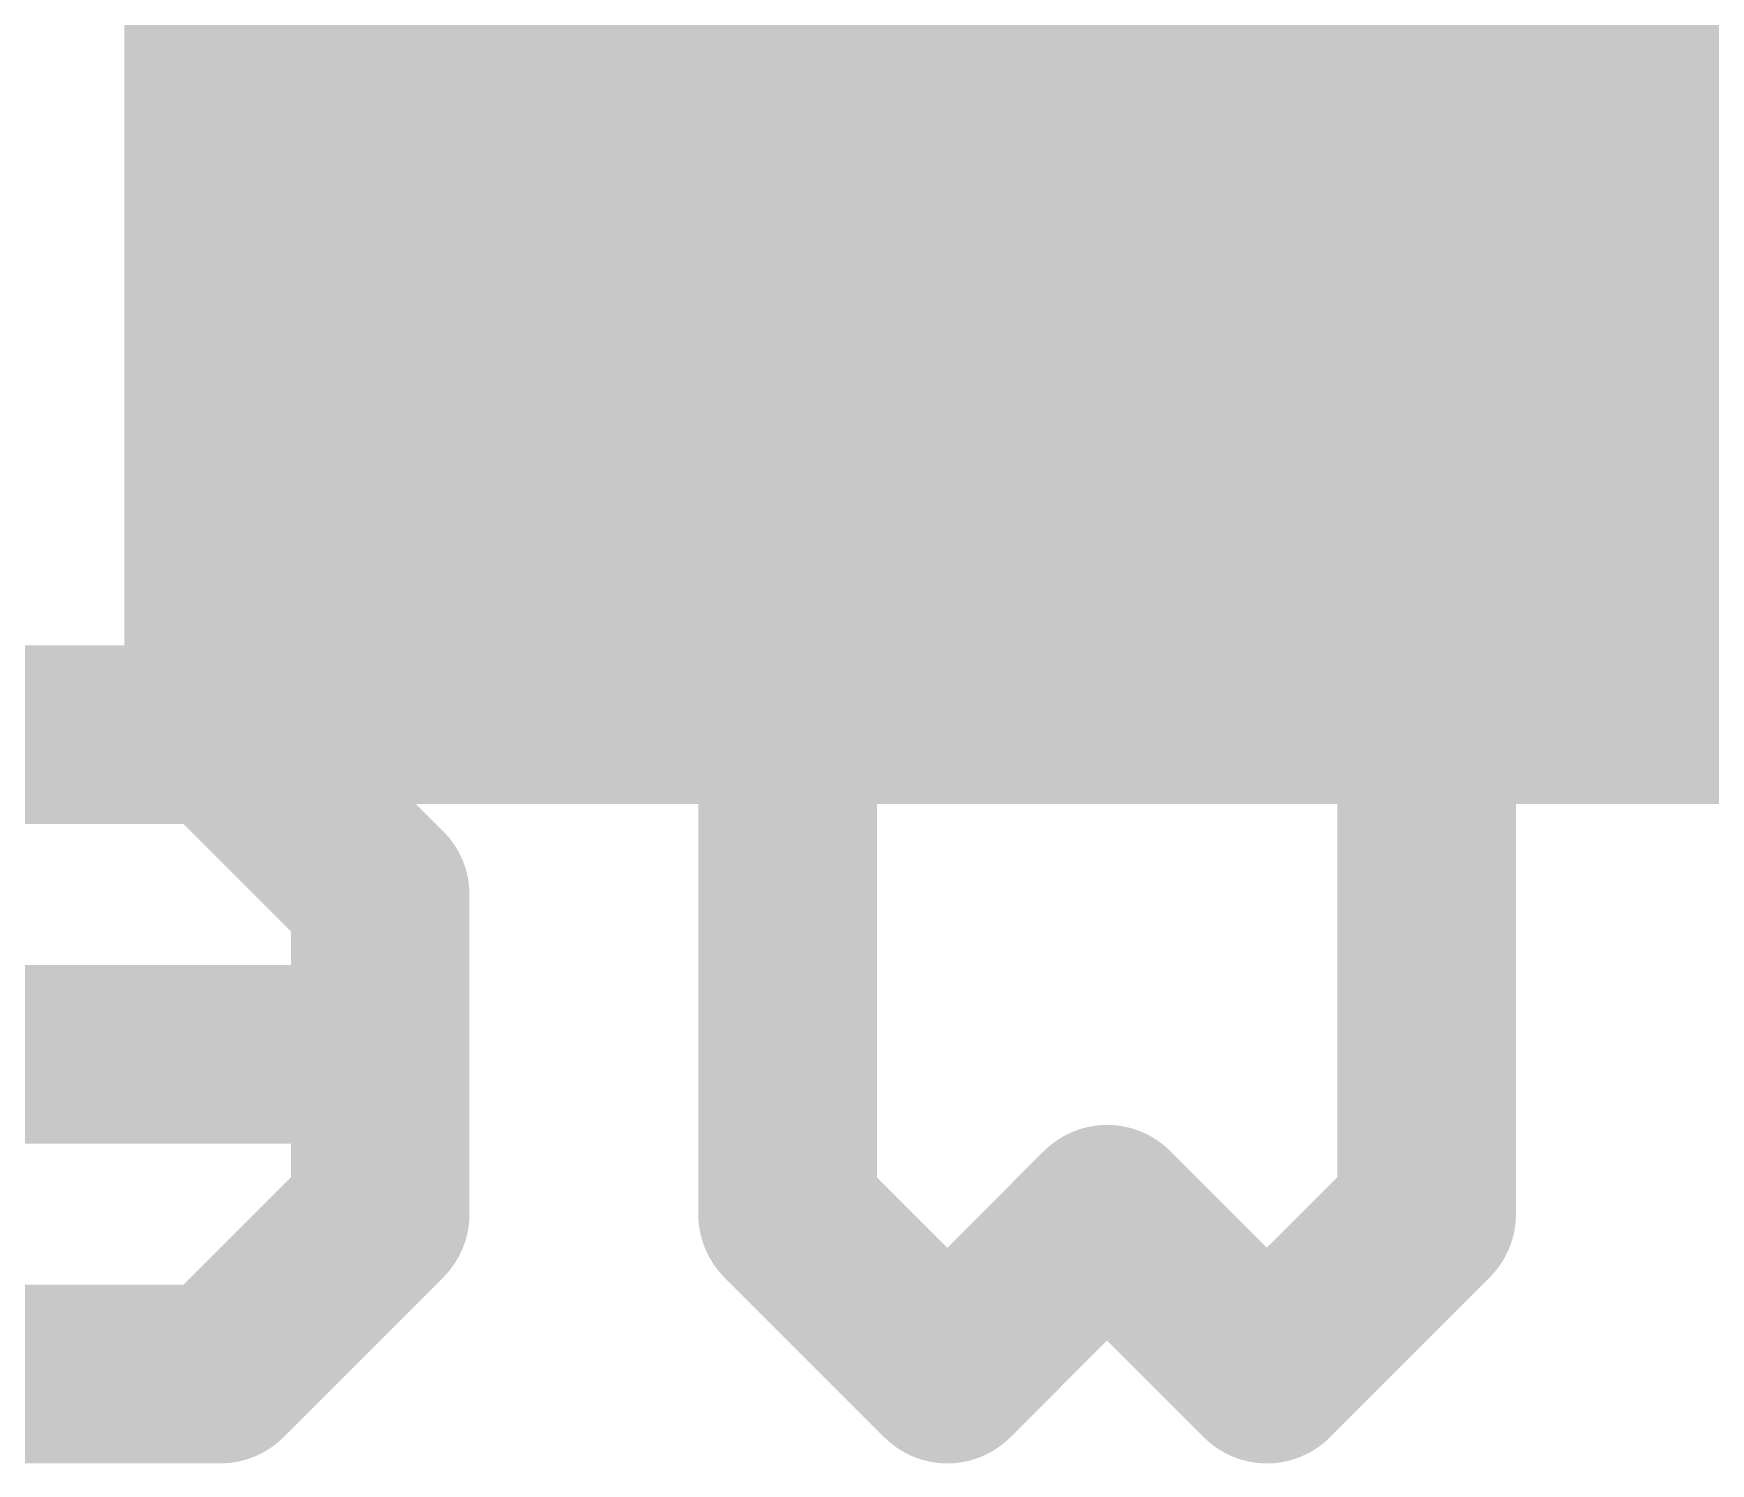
# Model space of a CAD drawing. Extents: x -128 to 56, y -3 to 18.
# Drawn here: x 26.601 to 29.224, y 8.382 to 10.618 of the extents above; entities that cross this region are included whole.
import ezdxf

# ---------------------------------------------------------------- set-up
doc = ezdxf.new("R2010")
doc.units = 0
for name, color, linetype in [('1', 12, 'CONTINUOUS'), ('22', 53, 'CONTINUOUS'), ('29', 253, 'CONTINUOUS'), ('31', 253, 'CONTINUOUS')]:
    doc.layers.add(name, color=color, linetype=linetype)

# ---------------------------------------------------------------- blocks, each defined once
blk = doc.blocks.new('RECT')
blk.add_solid([(-0.5, -0.5), (0.5, -0.5), (-0.5, 0.5), (0.5, 0.5)])

msp = doc.modelspace()

# ---------------------------------------------------------------- linework, layer by layer
at = {"layer": '22', "const_width": 0.2794}
for points in [[(26.8929, 9.5216), (26.3929, 9.5216)], [(27.1428, 9.2716), (26.8929, 9.5216)], [(27.7801, 8.7717), (27.7801, 9.5216)], [(28.78, 9.5216), (28.78, 8.7717)], [(27.1428, 8.7717), (27.1428, 9.2716)], [(26.1429, 9.0217), (27.1428, 9.0217)], [(26.8929, 8.5217), (27.1428, 8.7717)], [(28.03, 8.5217), (27.7801, 8.7717)], [(28.28, 8.7717), (28.03, 8.5217)], [(28.53, 8.5217), (28.28, 8.7717)], [(28.78, 8.7717), (28.53, 8.5217)], [(26.3929, 8.5217), (26.8929, 8.5217)]]:
    msp.add_lwpolyline(points, dxfattribs=at)
at = {"layer": '22', "const_width": 0.1397}
for points in [[(26.9422, 9.571, 1), (26.8435, 9.4722)], [(26.8929, 9.4518, 1), (26.8929, 9.5915)], [(27.8499, 9.5216, 1), (27.7102, 9.5216)], [(28.8498, 9.5216, 1), (28.7101, 9.5216)], [(27.2127, 9.2716, 1), (27.073, 9.2716)], [(27.0934, 9.2222, 1), (27.1922, 9.321)], [(27.1428, 8.9518, 1), (27.1428, 9.0915)], [(27.1922, 8.7223, 1), (27.0934, 8.8211)], [(27.8295, 8.8211, 1), (27.7307, 8.7223)], [(28.3294, 8.8211, 1), (28.2306, 8.7223)], [(28.3294, 8.7223, 1), (28.2306, 8.8211)], [(28.8294, 8.7223, 1), (28.7306, 8.8211)], [(27.073, 8.7717, 1), (27.2127, 8.7717)], [(27.7102, 8.7717, 1), (27.8499, 8.7717)], [(28.7101, 8.7717, 1), (28.8498, 8.7717)], [(26.8929, 8.4519, 1), (26.8929, 8.5916)], [(26.8435, 8.5711, 1), (26.9422, 8.4723)], [(27.9807, 8.5711, 1), (28.0794, 8.4723)], [(27.9807, 8.4723, 1), (28.0794, 8.5711)], [(28.4806, 8.5711, 1), (28.5794, 8.4723)], [(28.4806, 8.4723, 1), (28.5794, 8.5711)]]:
    msp.add_lwpolyline(points, format="xyb", dxfattribs=at)

# ---------------------------------------------------------------- block references
at = {"layer": '1', "xscale": 2.55, "yscale": 2.7, "rotation": 270}
msp.add_blockref('RECT', (28.194, 10.79), dxfattribs=at)
at = {"layer": '29', "xscale": 2.7532, "yscale": 2.9032, "rotation": 270}
msp.add_blockref('RECT', (28.194, 10.79), dxfattribs=at)
at = {"layer": '31', "xscale": 2.55, "yscale": 2.7, "rotation": 270}
msp.add_blockref('RECT', (28.194, 10.79), dxfattribs=at)

doc.saveas('drawing.dxf')
